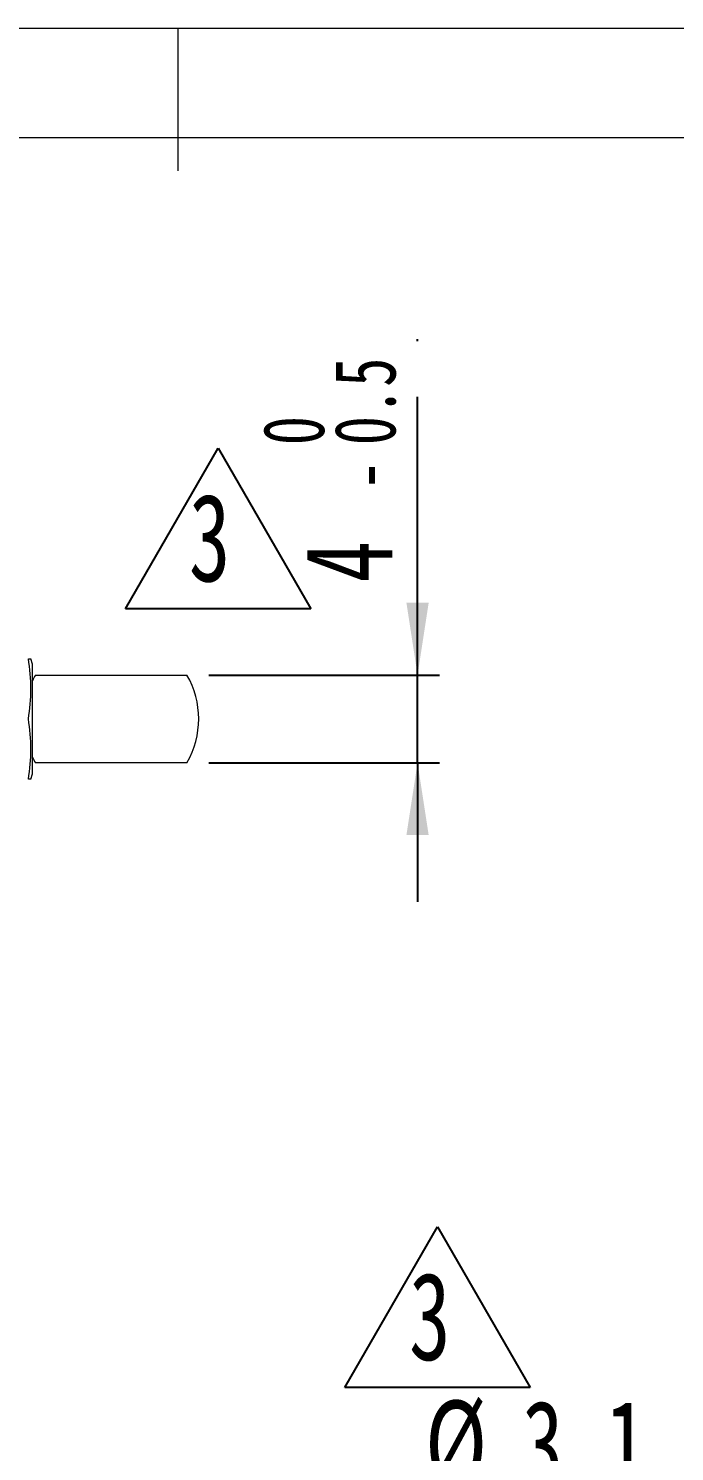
# Paper-space layout '시트2-ENG' of a CAD drawing. Header units: millimetres. Extents: x 5 to 415, y 5 to 292.
# Drawn here: x 253.2 to 282.7, y 227 to 292 of the extents above; entities that cross this region are included whole.
import ezdxf

# ---------------------------------------------------------------- set-up
doc = ezdxf.new("R2010")
doc.units = ezdxf.units.MM
doc.linetypes.add('CENTERX2', pattern=[20.32, 12.7, -2.54, 2.54, -2.54])
doc.layers.add('CENTER_LINE', color=7, linetype='CENTERX2')
doc.styles.add('SLDTEXTSTYLE0', font='TXT', dxfattribs={"width": 0.7})
doc.dimstyles.new('SLDDIMSTYLE8', dxfattribs={"dimtxt": 4, "dimasz": 3.302, "dimexe": 0, "dimexo": 0.0625, "dimgap": 1, "dimtad": 0, "dimtih": 1, "dimtoh": 1, "dimrnd": 1e-09, "dimzin": 12, "dimdsep": 46, "dimtxsty": 'SLDTEXTSTYLE0', "dimsah": 1, "dimcen": 0, "dimadec": 0, "dimazin": 3, "dimtol": 1, "dimtp": 0.1, "dimtm": 0.1, "dimtfac": 1, "dimtmove": 0, "dimatfit": 3, "dimfxl": 1, "dimfrac": 2, "dimtolj": 1, "dimarcsym": 0})
doc.dimstyles.new('SLDDIMSTYLE9', dxfattribs={"dimtxt": 4, "dimasz": 3.302, "dimexe": 0, "dimexo": 0.0625, "dimgap": 1, "dimtad": 1, "dimrnd": 1e-09, "dimzin": 12, "dimdsep": 46, "dimtxsty": 'SLDTEXTSTYLE0', "dimsah": 1, "dimcen": 0.09, "dimadec": 0, "dimazin": 3, "dimtol": 1, "dimtm": 0.5, "dimtfac": 1, "dimtmove": 0, "dimatfit": 0, "dimfxl": 1, "dimfrac": 2, "dimtolj": 1, "dimarcsym": 0})

# ---------------------------------------------------------------- blocks, each defined once
blk = doc.blocks.new('_D_50')
at = {"layer": 'CENTER_LINE'}
for p, q in [((257.4, 184.208), (269.697, 224.203)), ((269.697, 224.203), (305.718, 224.203)), ((256.489, 181.245), (257.4, 184.208)), ((256.489, 181.245), (254.623, 175.175))]:
    blk.add_line(p, q, dxfattribs=at)
for points in [[(257.4, 184.208), (258.856, 187.215), (257.885, 187.513)], [(256.489, 181.245), (255.033, 178.238), (256.004, 177.939)]]:
    blk.add_solid(points, dxfattribs=at)
at = {"layer": 'CENTER_LINE', "attachment_point": 1, "style": 'SLDTEXTSTYLE0'}
for s, insert, char_height in [('%%c', (271.284, 229.359), 4), ('HOLE', (293.23, 229.359), 4), ('3.1', (275.712, 229.359), 4), ('±0.1', (284.173, 228.011), 2.8)]:
    blk.add_mtext(s, dxfattribs=dict(at, insert=insert, char_height=char_height))
blk = doc.blocks.new('_D_58')
at = {"layer": 'CENTER_LINE'}
for p, q in [((270.944, 262.479), (270.944, 277.811)), ((261.409, 262.479), (271.944, 262.479)), ((270.944, 258.479), (270.944, 262.479)), ((261.409, 258.479), (271.944, 258.479)), ((270.944, 258.479), (270.944, 252.129))]:
    blk.add_line(p, q, dxfattribs=at)
for points in [[(270.944, 262.479), (271.452, 265.781), (270.436, 265.781)], [(270.944, 258.479), (270.436, 255.177), (271.452, 255.177)]]:
    blk.add_solid(points, dxfattribs=at)
at = {"layer": 'CENTER_LINE', "attachment_point": 1, "rotation": 90, "style": 'SLDTEXTSTYLE0'}
for s, insert, char_height in [('0.5', (267.137, 272.973), 2.8), ('0', (263.874, 272.973), 2.8), ('-', (267.137, 270.935), 2.8), ('4', (265.788, 266.707), 4)]:
    blk.add_mtext(s, dxfattribs=dict(at, insert=insert, char_height=char_height))
blk = doc.blocks.new('SW_NOTE_0_17')
at = {"layer": 'CENTER_LINE', "color": 0}
for p, q in [((-2.897, -0.094), (1.337, 7.24)), ((1.337, 7.24), (5.571, -0.094)), ((5.571, -0.094), (-2.897, -0.094))]:
    blk.add_line(p, q, dxfattribs=at)
at = {"layer": 'CENTER_LINE', "color": 0, "insert": (0, 5.156), "char_height": 4, "attachment_point": 1, "style": 'SLDTEXTSTYLE0'}
blk.add_mtext('3', dxfattribs=at)
blk = doc.blocks.new('SW_NOTE_0_20')
at = {"layer": 'CENTER_LINE', "color": 0}
for p, q in [((-2.934, -0.093), (1.299, 7.24)), ((1.299, 7.24), (5.533, -0.093)), ((5.533, -0.093), (-2.934, -0.093))]:
    blk.add_line(p, q, dxfattribs=at)
at = {"layer": 'CENTER_LINE', "color": 0, "insert": (0, 5.156), "char_height": 4, "attachment_point": 1, "style": 'SLDTEXTSTYLE0'}
blk.add_mtext('3', dxfattribs=at)

psp = doc.layouts.new('시트2-ENG')

# ---------------------------------------------------------------- linework, layer by layer
at = {"color": 7, "linetype": 'Continuous', "lineweight": 18}
for p, q in [((415, 292), (5, 292)), ((260, 285.5), (260, 292)), ((410.25, 287), (10, 287)), ((253.344, 262.979), (253.277, 263.229)), ((253.344, 257.979), (253.344, 262.979)), ((253.48, 262.479), (260.409, 262.479)), ((253.277, 257.729), (253.344, 257.979)), ((260.409, 258.479), (253.48, 258.479))]:
    psp.add_line(p, q, dxfattribs=at)
for start, end in [(150, 154.15807), (330, 30), (205.84193, 210)]:
    psp.add_arc((256.944, 260.479), 4, start, end, dxfattribs=at)
for points, knots in [([(253.163, 260.479), (253.22, 260.932), (253.334, 261.849), (253.221, 262.766), (253.163, 263.229)], [0, 0, 0, 0, 0.495216, 1, 1, 1, 1]), ([(253.163, 263.229), (253.226, 263.229), (253.298, 263.229), (253.269, 263.229), (253.266, 263.229)], [0, 0, 0, 0, 0.866933, 1, 1, 1, 1]), ([(253.163, 257.729), (253.22, 258.182), (253.334, 259.099), (253.221, 260.016), (253.163, 260.479)], [0, 0, 0, 0, 0.495216, 1, 1, 1, 1]), ([(253.267, 257.729), (253.27, 257.729), (253.299, 257.729), (253.227, 257.729), (253.163, 257.729)], [0, 0, 0, 0, 0.119834, 1, 1, 1, 1])]:
    psp.add_open_spline(points, degree=3, knots=knots, dxfattribs=at)

# ---------------------------------------------------------------- block references
at = {"layer": 'CENTER_LINE'}
for name, p in [('SW_NOTE_0_17', (260.493, 265.601)), ('SW_NOTE_0_20', (270.554, 230.052))]:
    psp.add_blockref(name, p, dxfattribs=at)

# ---------------------------------------------------------------- dimensions: what is measured, and where the dimension line sits
dim = psp.add_linear_dim(base=(270.944, 262.479), p1=(260.409, 258.479), p2=(260.409, 262.479), angle=90, dimstyle='SLDDIMSTYLE9', dxfattribs=at)
dim.commit()
dim.dimension.update_dxf_attribs({"geometry": '_D_58', "text_midpoint": (270.944, 272.259), "dimtype": 160})
dim = psp.add_diameter_dim_2p(p1=(257.4, 184.208), p2=(256.489, 181.245), text='<> HOLE', dimstyle='SLDDIMSTYLE8', dxfattribs=at)
dim.commit()
dim.dimension.update_dxf_attribs({"geometry": '_D_50', "text_midpoint": (288.501, 227.034), "dimtype": 163})

doc.saveas('drawing.dxf')
